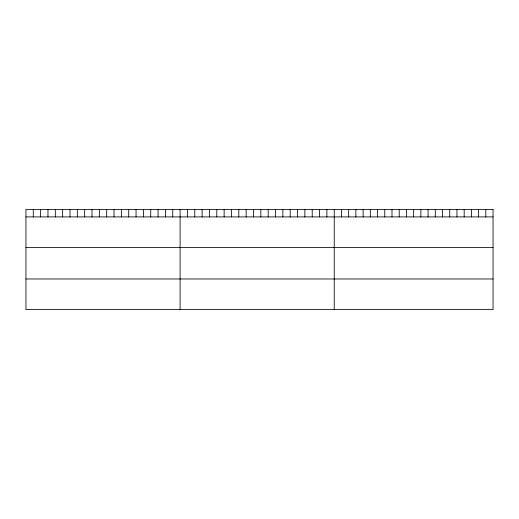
<?xml version="1.0" encoding="UTF-8"?>
<svg xmlns="http://www.w3.org/2000/svg" width="519" height="519" viewBox="0 0 519 519"><rect width="100%" height="100%" fill="white"/><g stroke="black" fill="none" stroke-linecap="round" stroke-linejoin="round"><path stroke-width="0.78" d="M25.95 216.91L493.05 216.91M25.95 247.479L493.05 247.479M25.95 278.982L493.05 278.982M485.829 209.449L485.829 216.91M478.615 209.449L478.615 216.91M471.395 209.449L471.395 216.91M464.174 209.449L464.174 216.91M456.954 209.449L456.954 216.91M449.739 209.449L449.739 216.91M442.519 209.449L442.519 216.91M435.298 209.449L435.298 216.91M428.078 209.449L428.078 216.91M420.864 209.449L420.864 216.91M413.643 209.449L413.643 216.91M406.422 209.449L406.422 216.91M399.208 209.449L399.208 216.91M391.988 209.449L391.988 216.91M384.767 209.449L384.767 216.91M377.547 209.449L377.547 216.91M370.332 209.449L370.332 216.91M363.112 209.449L363.112 216.91M355.891 209.449L355.891 216.91M348.671 209.449L348.671 216.91M341.457 209.449L341.457 216.91M334.236 209.449L334.236 309.551M326.899 209.449L326.899 216.91M319.555 209.449L319.555 216.91M312.217 209.449L312.217 216.91M304.874 209.449L304.874 216.91M297.536 209.449L297.536 216.91M290.192 209.449L290.192 216.91M282.855 209.449L282.855 216.91M275.518 209.449L275.518 216.91M268.174 209.449L268.174 216.91M260.836 209.449L260.836 216.91M253.493 209.449L253.493 216.91M246.155 209.449L246.155 216.91M238.811 209.449L238.811 216.91M231.474 209.449L231.474 216.91M224.137 209.449L224.137 216.91M216.793 209.449L216.793 216.91M209.455 209.449L209.455 216.91M202.112 209.449L202.112 216.91M194.774 209.449L194.774 216.91M187.43 209.449L187.43 216.91M180.093 209.449L180.093 309.551M172.756 209.449L172.756 216.91M165.412 209.449L165.412 216.91M158.074 209.449L158.074 216.91M150.731 209.449L150.731 216.91M143.393 209.449L143.393 216.91M136.049 209.449L136.049 216.91M128.712 209.449L128.712 216.91M121.375 209.449L121.375 216.91M114.031 209.449L114.031 216.91M106.693 209.449L106.693 216.91M99.35 209.449L99.35 216.91M92.012 209.449L92.012 216.91M84.668 209.449L84.668 216.91M77.331 209.449L77.331 216.91M69.994 209.449L69.994 216.91M62.65 209.449L62.65 216.91M55.312 209.449L55.312 216.91M47.969 209.449L47.969 216.91M40.631 209.449L40.631 216.91M33.287 209.449L33.287 216.91M493.05 209.449L25.95 209.449L25.95 309.551L493.05 309.551L493.05 209.449"/></g></svg>
